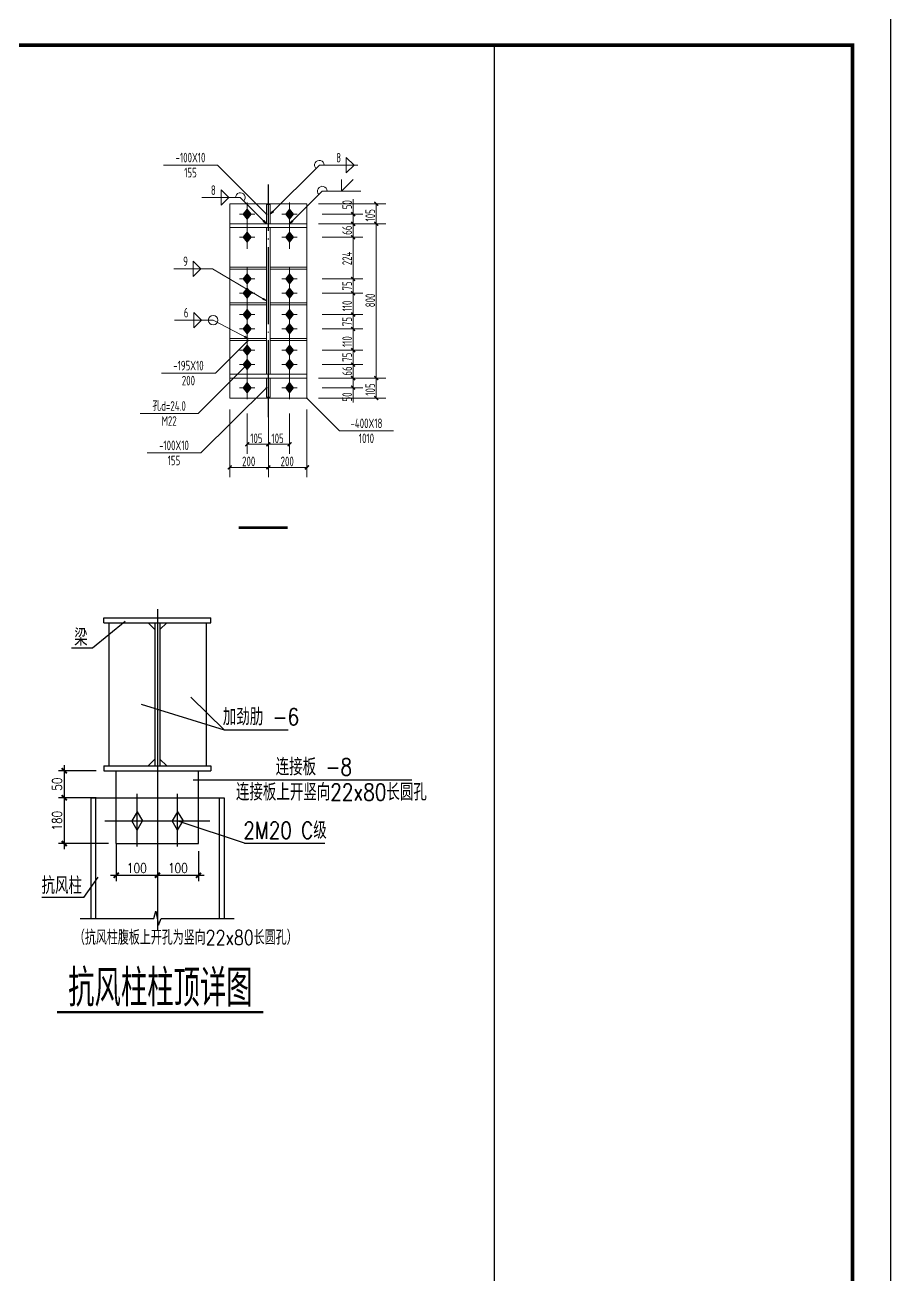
# Model space of a CAD drawing. Extents: x 95752 to 843522, y -411933 to 75567.
# Drawn here: x 243202 to 265683, y -42785 to -10328 of the extents above; entities that cross this region are included whole.
import ezdxf
from ezdxf.enums import TextEntityAlignment as Align

# ---------------------------------------------------------------- set-up
doc = ezdxf.new("R2010")
doc.units = 0
doc.header["$LTSCALE"] = 1000
doc.header["$MEASUREMENT"] = 0
for name, pattern in [('ACAD_ISO02W100', [15, 12, -3]), ('ACAD_ISO04W100', [30, 24, -3, 0, -3]), ('DOTE', [2.42, 2, -0.2, 0.02, -0.2])]:
    doc.linetypes.add(name, pattern=pattern)
for name, color, linetype, lineweight in [('10', 7, 'Continuous', 18), ('20', 2, 'Continuous', 20), ('DIM', 3, 'Continuous', 20), ('尺寸标注', 9, 'Continuous', 18), ('焊缝标注', 9, 'Continuous', 18), ('细实线', 3, 'Continuous', 0), ('螺栓孔标注', 9, 'Continuous', 18), ('钢板标注', 9, 'Continuous', 18)]:
    doc.layers.add(name, color=color, linetype=linetype, lineweight=lineweight)
for name, color, linetype in [('DIM_SYMB', 3, 'Continuous'), ('DOTE', 1, 'Continuous'), ('PUB_DIM', 3, 'Continuous'), ('PUB_TITLE', 4, 'Continuous'), ('TDB_中实线', 7, 'Continuous'), ('TDB_中心线', 9, 'ACAD_ISO04W100'), ('TDB_文字', 7, 'Continuous'), ('TDB_细实线', 3, 'Continuous'), ('TDB_虚线', 2, 'ACAD_ISO02W100')]:
    doc.layers.add(name, color=color, linetype=linetype)
doc.styles.add('FromPkpm', font='Pkpmeng', dxfattribs={"width": 0.7, "bigfont": 'Pkpmchn'})
doc.styles.add('HZTXT', font='romans.shx', dxfattribs={"width": 0.7, "bigfont": 'hzdx.shx'})
doc.styles.add('TDB-HZDX', font='txt4.shx', dxfattribs={"width": 0.8, "bigfont": 'hztxt.shx'})
doc.styles.add('TDB_文字', font='txt.shx', dxfattribs={"width": 0.8, "bigfont": 'tssdchn.shx'})
doc.dimstyles.new('TDB_标准', dxfattribs={"dimtxt": 250, "dimasz": 130, "dimexe": 150, "dimexo": 200, "dimgap": 60, "dimtad": 1, "dimdec": 0, "dimzin": 0, "dimdsep": 46, "dimtxsty": 'TDB-HZDX', "dimblk1": 'ARCHTICK', "dimblk2": 'ARCHTICK', "dimsah": 1, "dimcen": 0.1, "dimdle": 150, "dimclrd": 3, "dimclre": 3, "dimclrt": 7, "dimadec": 0, "dimazin": 0, "dimtfac": 0.828571, "dimtdec": 0, "dimtofl": 0, "dimtmove": 0, "dimatfit": 3, "dimldrblk": 'ARCHTICK', "dimfxl": 1, "dimtolj": 1, "dimtzin": 5, "dimarcsym": 0})

# ---------------------------------------------------------------- blocks, each defined once
blk = doc.blocks.new('_ArchTick')
at = {"color": 0, "linetype": 'ByBlock', "const_width": 0.4}
blk.add_lwpolyline([(-0.5, -0.5), (0.5, 0.5)], dxfattribs=at)
blk = doc.blocks.new('*D17')
at = {"layer": 'Defpoints', "color": 0, "transparency": 16777216}
for p in [(245251, -29693), (244220, -30394), (244908, -30394)]:
    blk.add_point(p, dxfattribs=at)
at = {"layer": 'DIM', "color": 3, "lineweight": -2, "transparency": 16777216}
for p, q in [((245051, -29693), (244070, -29693)), ((244220, -29543), (244220, -30544)), ((244708, -30394), (244070, -30394))]:
    blk.add_line(p, q, dxfattribs=at)
at = {"layer": 'DIM', "color": 3, "lineweight": -2, "transparency": 16777216, "xscale": 130, "yscale": 130, "zscale": 130}
for p, rotation in [((244220, -29693), 90), ((244220, -30394), 270)]:
    blk.add_blockref('_ArchTick', p, dxfattribs=dict(at, rotation=rotation))
at = {"layer": 'DIM', "color": 7, "transparency": 16777216, "insert": (244035, -30043), "char_height": 250, "attachment_point": 5, "rotation": 90, "style": 'TDB-HZDX'}
blk.add_mtext('\\A1;50', dxfattribs=at)
blk = doc.blocks.new('*D18')
at = {"layer": 'Defpoints', "color": 0, "transparency": 16777216}
for p in [(245251, -30394), (244220, -31582), (245570, -31582)]:
    blk.add_point(p, dxfattribs=at)
at = {"layer": 'DIM', "color": 3, "lineweight": -2, "transparency": 16777216}
for p, q in [((245051, -30394), (244070, -30394)), ((244220, -30244), (244220, -31732)), ((245370, -31582), (244070, -31582))]:
    blk.add_line(p, q, dxfattribs=at)
at = {"layer": 'DIM', "color": 3, "lineweight": -2, "transparency": 16777216, "xscale": 130, "yscale": 130, "zscale": 130}
for p, rotation in [((244220, -30394), 90), ((244220, -31582), 270)]:
    blk.add_blockref('_ArchTick', p, dxfattribs=dict(at, rotation=rotation))
at = {"layer": 'DIM', "color": 7, "transparency": 16777216, "insert": (244035, -30988), "char_height": 250, "attachment_point": 5, "rotation": 90, "style": 'TDB-HZDX'}
blk.add_mtext('\\A1;180', dxfattribs=at)
blk = doc.blocks.new('*D19')
at = {"layer": 'Defpoints', "color": 0, "transparency": 16777216}
for p in [(245570, -31373), (246638, -31582), (246638, -32405)]:
    blk.add_point(p, dxfattribs=at)
at = {"layer": 'DIM', "color": 3, "lineweight": -2, "transparency": 16777216}
for p, q in [((245570, -31573), (245570, -32555)), ((246638, -31782), (246638, -32555)), ((245420, -32405), (246788, -32405))]:
    blk.add_line(p, q, dxfattribs=at)
at = {"layer": 'DIM', "color": 3, "lineweight": -2, "transparency": 16777216, "xscale": 130, "yscale": 130, "zscale": 130, "rotation": 180}
blk.add_blockref('_ArchTick', (245570, -32405), dxfattribs=at)
at = {"layer": 'DIM', "color": 3, "lineweight": -2, "transparency": 16777216, "xscale": 130, "yscale": 130, "zscale": 130}
blk.add_blockref('_ArchTick', (246638, -32405), dxfattribs=at)
at = {"layer": 'DIM', "color": 7, "transparency": 16777216, "insert": (246104, -32220), "char_height": 250, "attachment_point": 5, "style": 'TDB-HZDX'}
blk.add_mtext('\\A1;100', dxfattribs=at)
blk = doc.blocks.new('*D20')
at = {"layer": 'Defpoints', "color": 0, "transparency": 16777216}
for p in [(246638, -31373), (247707, -31582), (247707, -32405)]:
    blk.add_point(p, dxfattribs=at)
at = {"layer": 'DIM', "color": 3, "lineweight": -2, "transparency": 16777216}
for p, q in [((246638, -31573), (246638, -32555)), ((247707, -31782), (247707, -32555)), ((246488, -32405), (247857, -32405))]:
    blk.add_line(p, q, dxfattribs=at)
at = {"layer": 'DIM', "color": 3, "lineweight": -2, "transparency": 16777216, "xscale": 130, "yscale": 130, "zscale": 130, "rotation": 180}
blk.add_blockref('_ArchTick', (246638, -32405), dxfattribs=at)
at = {"layer": 'DIM', "color": 3, "lineweight": -2, "transparency": 16777216, "xscale": 130, "yscale": 130, "zscale": 130}
blk.add_blockref('_ArchTick', (247707, -32405), dxfattribs=at)
at = {"layer": 'DIM', "color": 7, "transparency": 16777216, "insert": (247173, -32220), "char_height": 250, "attachment_point": 5, "style": 'TDB-HZDX'}
blk.add_mtext('\\A1;100', dxfattribs=at)

msp = doc.modelspace()

# ---------------------------------------------------------------- hatches: boundary and pattern name
at = {"layer": '10'}
for points in [[(248969.5, -15110.3), (248869.5, -15240.3), (248969.5, -15370.3), (249069.5, -15240.3)], [(250069.5, -15110.3), (249969.5, -15240.3), (250069.5, -15370.3), (250169.5, -15240.3)], [(248969.5, -15710.3), (248869.5, -15840.3), (248969.5, -15970.3), (249069.5, -15840.3)], [(250069.5, -15710.3), (249969.5, -15840.3), (250069.5, -15970.3), (250169.5, -15840.3)], [(248969.5, -16790.3), (248869.5, -16920.3), (248969.5, -17050.3), (249069.5, -16920.3)], [(250069.5, -16790.3), (249969.5, -16920.3), (250069.5, -17050.3), (250169.5, -16920.3)], [(248969.5, -17165.3), (248869.5, -17295.3), (248969.5, -17425.3), (249069.5, -17295.3)], [(250069.5, -17165.3), (249969.5, -17295.3), (250069.5, -17425.3), (250169.5, -17295.3)], [(248969.5, -17715.3), (248869.5, -17845.3), (248969.5, -17975.3), (249069.5, -17845.3)], [(250069.5, -17715.3), (249969.5, -17845.3), (250069.5, -17975.3), (250169.5, -17845.3)], [(248969.5, -18090.3), (248869.5, -18220.3), (248969.5, -18350.3), (249069.5, -18220.3)], [(250069.5, -18090.3), (249969.5, -18220.3), (250069.5, -18350.3), (250169.5, -18220.3)], [(248969.5, -18640.3), (248869.5, -18770.3), (248969.5, -18900.3), (249069.5, -18770.3)], [(250069.5, -18640.3), (249969.5, -18770.3), (250069.5, -18900.3), (250169.5, -18770.3)], [(248969.5, -19015.3), (248869.5, -19145.3), (248969.5, -19275.3), (249069.5, -19145.3)], [(250069.5, -19015.3), (249969.5, -19145.3), (250069.5, -19275.3), (250169.5, -19145.3)], [(248969.5, -19615.3), (248869.5, -19745.3), (248969.5, -19875.3), (249069.5, -19745.3)], [(250069.5, -19615.3), (249969.5, -19745.3), (250069.5, -19875.3), (250169.5, -19745.3)]]:
    msp.add_hatch(color=1, dxfattribs=at).paths.add_polyline_path(points)
at = {"layer": '焊缝标注'}
for points in [[(249569.5, -15240.3), (249650.8, -15180.2), (249629.6, -15159)], [(249469.5, -15490.3), (249409.4, -15408.9), (249388.2, -15430.1)], [(250069.5, -15490.3), (250150.8, -15430.2), (250129.6, -15409)], [(249469.5, -17492.8), (249391.2, -17428.7), (249375.8, -17454.5)], [(248994.5, -18470.3), (248912.9, -18410.5), (248898.9, -18437)]]:
    msp.add_hatch(color=0, dxfattribs=at).paths.add_polyline_path(points)
at = {"layer": '螺栓孔标注'}
h = msp.add_hatch(color=0, dxfattribs=at)
edge = h.paths.add_edge_path()
edge.add_arc((248969.5, -19145.3), 10, 0, 360)
at = {"layer": '钢板标注'}
h = msp.add_hatch(color=0, dxfattribs=at)
edge = h.paths.add_edge_path()
edge.add_arc((249469.5, -15240.3), 10, 0, 360)
h = msp.add_hatch(color=0, dxfattribs=at)
edge = h.paths.add_edge_path()
edge.add_arc((248994.5, -18520.3), 10, 0, 360)
h = msp.add_hatch(color=0, dxfattribs=at)
edge = h.paths.add_edge_path()
edge.add_arc((249469.5, -19745.3), 10, 0, 360)
h = msp.add_hatch(color=0, dxfattribs=at)
edge = h.paths.add_edge_path()
edge.add_arc((250519.5, -20015.3), 10, 0, 360)

# ---------------------------------------------------------------- linework, layer by layer
at = {"color": 2}
msp.add_lwpolyline([(255382.8, -92953.3), (264682.8, -92953.3), (264682.8, -10853.3), (255382.8, -10853.3)], close=True, dxfattribs=at)
at = {"color": 0, "linetype": 'ByBlock', "const_width": 40}
for points in [[(252369.5, -15020.3), (252269.5, -14920.3)], [(251769.5, -15290.3), (251669.5, -15190.3)], [(251769.5, -15540.3), (251669.5, -15440.3)], [(251669.5, -15440.3), (251769.5, -15540.3)], [(252269.5, -15440.3), (252369.5, -15540.3)], [(252369.5, -15540.3), (252269.5, -15440.3)], [(251769.5, -15890.3), (251669.5, -15790.3)], [(251669.5, -15790.3), (251769.5, -15890.3)], [(251669.5, -16870.3), (251769.5, -16970.3)], [(251769.5, -16970.3), (251669.5, -16870.3)], [(251669.5, -17245.3), (251769.5, -17345.3)], [(251769.5, -17345.3), (251669.5, -17245.3)], [(251669.5, -17795.3), (251769.5, -17895.3)], [(251769.5, -17895.3), (251669.5, -17795.3)], [(251669.5, -18170.3), (251769.5, -18270.3)], [(251769.5, -18270.3), (251669.5, -18170.3)], [(251669.5, -18720.3), (251769.5, -18820.3)], [(251769.5, -18820.3), (251669.5, -18720.3)], [(251669.5, -19095.3), (251769.5, -19195.3)], [(251769.5, -19195.3), (251669.5, -19095.3)], [(251669.5, -19445.3), (251769.5, -19545.3)], [(251769.5, -19545.3), (251669.5, -19445.3)], [(252269.5, -19445.3), (252369.5, -19545.3)], [(252369.5, -19545.3), (252269.5, -19445.3)], [(251669.5, -19695.3), (251769.5, -19795.3)], [(252269.5, -19965.3), (252369.5, -20065.3)], [(249019.5, -21165.3), (248919.5, -21265.3)], [(249569.5, -21165.3), (249469.5, -21265.3)], [(249469.5, -21265.3), (249569.5, -21165.3)], [(250019.5, -21265.3), (250119.5, -21165.3)], [(248569.5, -21765.3), (248469.5, -21865.3)], [(249569.5, -21765.3), (249469.5, -21865.3)], [(249469.5, -21865.3), (249569.5, -21765.3)], [(250469.5, -21865.3), (250569.5, -21765.3)]]:
    msp.add_lwpolyline(points, dxfattribs=at)
at = {"layer": '10', "color": 9, "ltscale": 100}
for p, q in [((249169.5, -15240.3), (248769.5, -15240.3)), ((248969.5, -14940.3), (248969.5, -15540.3)), ((250269.5, -15240.3), (249869.5, -15240.3)), ((250069.5, -14940.3), (250069.5, -15540.3)), ((248969.5, -15540.3), (248969.5, -16140.3)), ((250069.5, -15540.3), (250069.5, -16140.3)), ((249169.5, -15840.3), (248769.5, -15840.3)), ((250269.5, -15840.3), (249869.5, -15840.3)), ((248969.5, -16620.3), (248969.5, -17220.3)), ((250069.5, -16620.3), (250069.5, -17220.3)), ((249169.5, -16920.3), (248769.5, -16920.3)), ((248969.5, -16995.3), (248969.5, -17595.3)), ((250269.5, -16920.3), (249869.5, -16920.3)), ((250069.5, -16995.3), (250069.5, -17595.3)), ((249169.5, -17295.3), (248769.5, -17295.3)), ((250269.5, -17295.3), (249869.5, -17295.3)), ((249169.5, -17845.3), (248769.5, -17845.3)), ((248969.5, -17545.3), (248969.5, -18145.3)), ((250269.5, -17845.3), (249869.5, -17845.3)), ((250069.5, -17545.3), (250069.5, -18145.3)), ((248969.5, -17920.3), (248969.5, -18520.3)), ((250069.5, -17920.3), (250069.5, -18520.3)), ((249169.5, -18220.3), (248769.5, -18220.3)), ((248969.5, -18470.3), (248969.5, -19070.3)), ((250269.5, -18220.3), (249869.5, -18220.3)), ((250069.5, -18470.3), (250069.5, -19070.3)), ((249169.5, -18770.3), (248769.5, -18770.3)), ((250269.5, -18770.3), (249869.5, -18770.3)), ((249169.5, -19145.3), (248769.5, -19145.3)), ((248969.5, -18845.3), (248969.5, -19445.3)), ((250269.5, -19145.3), (249869.5, -19145.3)), ((250069.5, -18845.3), (250069.5, -19445.3)), ((248969.5, -19445.3), (248969.5, -20045.3)), ((250069.5, -19445.3), (250069.5, -20045.3)), ((249169.5, -19745.3), (248769.5, -19745.3)), ((250269.5, -19745.3), (249869.5, -19745.3))]:
    msp.add_line(p, q, dxfattribs=at)
at = {"layer": '10', "color": 1, "linetype": 'Continuous'}
for points in [[(248969.5, -15110.3), (248869.5, -15240.3), (248969.5, -15370.3), (249069.5, -15240.3)], [(250069.5, -15110.3), (249969.5, -15240.3), (250069.5, -15370.3), (250169.5, -15240.3)], [(248969.5, -15710.3), (248869.5, -15840.3), (248969.5, -15970.3), (249069.5, -15840.3)], [(250069.5, -15710.3), (249969.5, -15840.3), (250069.5, -15970.3), (250169.5, -15840.3)], [(248969.5, -16790.3), (248869.5, -16920.3), (248969.5, -17050.3), (249069.5, -16920.3)], [(250069.5, -16790.3), (249969.5, -16920.3), (250069.5, -17050.3), (250169.5, -16920.3)], [(248969.5, -17165.3), (248869.5, -17295.3), (248969.5, -17425.3), (249069.5, -17295.3)], [(250069.5, -17165.3), (249969.5, -17295.3), (250069.5, -17425.3), (250169.5, -17295.3)], [(248969.5, -17715.3), (248869.5, -17845.3), (248969.5, -17975.3), (249069.5, -17845.3)], [(250069.5, -17715.3), (249969.5, -17845.3), (250069.5, -17975.3), (250169.5, -17845.3)], [(248969.5, -18090.3), (248869.5, -18220.3), (248969.5, -18350.3), (249069.5, -18220.3)], [(250069.5, -18090.3), (249969.5, -18220.3), (250069.5, -18350.3), (250169.5, -18220.3)], [(248969.5, -18640.3), (248869.5, -18770.3), (248969.5, -18900.3), (249069.5, -18770.3)], [(250069.5, -18640.3), (249969.5, -18770.3), (250069.5, -18900.3), (250169.5, -18770.3)], [(248969.5, -19015.3), (248869.5, -19145.3), (248969.5, -19275.3), (249069.5, -19145.3)], [(250069.5, -19015.3), (249969.5, -19145.3), (250069.5, -19275.3), (250169.5, -19145.3)], [(248969.5, -19615.3), (248869.5, -19745.3), (248969.5, -19875.3), (249069.5, -19745.3)], [(250069.5, -19615.3), (249969.5, -19745.3), (250069.5, -19875.3), (250169.5, -19745.3)]]:
    msp.add_lwpolyline(points, close=True, dxfattribs=at)
at = {"layer": '10', "color": 3, "ltscale": 100}
for points in [[(250519.5, -15490.3), (248519.5, -15490.3)], [(248519.5, -15490.3), (248519.5, -15590.3)], [(250519.5, -15590.3), (250519.5, -15490.3)], [(248519.5, -15590.3), (250519.5, -15590.3)], [(249469.5, -19395.3), (249469.5, -15590.3)], [(249569.5, -19395.3), (249569.5, -15590.3)], [(250519.5, -19395.3), (248519.5, -19395.3)], [(248519.5, -19395.3), (248519.5, -19495.3)], [(250519.5, -19495.3), (250519.5, -19395.3)], [(248519.5, -19495.3), (250519.5, -19495.3)]]:
    msp.add_lwpolyline(points, dxfattribs=at)
at = {"layer": '20', "ltscale": 100}
for points in [[(250519.5, -14970.3), (248519.5, -14970.3)], [(248519.5, -14970.3), (248519.5, -20015.3)], [(249569.5, -14990.3), (249469.5, -14990.3)], [(249469.5, -14990.3), (249469.5, -15490.3)], [(249569.5, -15490.3), (249569.5, -14990.3)], [(250519.5, -20015.3), (250519.5, -14970.3)], [(249469.5, -15490.3), (249569.5, -15490.3)], [(248519.5, -16670.3), (248519.5, -16620.3)], [(248519.5, -16620.3), (249469.5, -16620.3)], [(249469.5, -16670.3), (248519.5, -16670.3)], [(249469.5, -16620.3), (249469.5, -16670.3)], [(250519.5, -16620.3), (249569.5, -16620.3)], [(249569.5, -16620.3), (249569.5, -16670.3)], [(249569.5, -16670.3), (250519.5, -16670.3)], [(250519.5, -16670.3), (250519.5, -16620.3)], [(248519.5, -17595.3), (248519.5, -17545.3)], [(248519.5, -17545.3), (249469.5, -17545.3)], [(249469.5, -17595.3), (248519.5, -17595.3)], [(249469.5, -17545.3), (249469.5, -17595.3)], [(250519.5, -17545.3), (249569.5, -17545.3)], [(249569.5, -17545.3), (249569.5, -17595.3)], [(249569.5, -17595.3), (250519.5, -17595.3)], [(250519.5, -17595.3), (250519.5, -17545.3)], [(248519.5, -18520.3), (248519.5, -18470.3)], [(248519.5, -18470.3), (249469.5, -18470.3)], [(249469.5, -18470.3), (249469.5, -18520.3)], [(250519.5, -18470.3), (249569.5, -18470.3)], [(249569.5, -18470.3), (249569.5, -18520.3)], [(250519.5, -18520.3), (250519.5, -18470.3)], [(249469.5, -18520.3), (248519.5, -18520.3)], [(249569.5, -18520.3), (250519.5, -18520.3)], [(249469.5, -19495.3), (249569.5, -19495.3)], [(249469.5, -19995.3), (249469.5, -19495.3)], [(249569.5, -19495.3), (249569.5, -19995.3)], [(248519.5, -20015.3), (250519.5, -20015.3)], [(249569.5, -19995.3), (249469.5, -19995.3)]]:
    msp.add_lwpolyline(points, dxfattribs=at)
at = {"layer": 'DIM_SYMB', "color": 2, "const_width": 70}
msp.add_lwpolyline([(248749.4, -23382.5), (250023.4, -23382.5)], dxfattribs=at)
at = {"layer": 'DOTE', "linetype": 'DOTE'}
msp.add_line((249519.5, -20515.3), (249519.5, -14470.3), dxfattribs=at)
at = {"layer": 'PUB_DIM', "const_width": 60}
msp.add_lwpolyline([(244035.4, -35961.2), (249390.6, -35961.2)], dxfattribs=at)
at = {"layer": 'PUB_TITLE'}
msp.add_lwpolyline([(146782.8, -93953.3), (265682.8, -93953.3), (265682.8, -9853.3), (146782.8, -9853.3)], close=True, dxfattribs=at)
at = {"layer": 'PUB_TITLE', "const_width": 100}
msp.add_lwpolyline([(149282.8, -92953.3), (264682.8, -92953.3), (264682.8, -10853.3), (149282.8, -10853.3)], close=True, dxfattribs=at)
at = {"layer": 'TDB_中实线'}
for p, q in [((245250.7, -25722.4), (248026.1, -25722.4)), ((245250.7, -25847.4), (245250.7, -25722.4)), ((245250.7, -25847.4), (248026.1, -25847.4)), ((245375.7, -25847.4), (245375.7, -29568.4)), ((246575.9, -26027.3), (246396.1, -25847.4)), ((246575.9, -25847.4), (246575.9, -29568.4)), ((246700.9, -25847.4), (246700.9, -29568.4)), ((246700.9, -26027.3), (246880.8, -25847.4)), ((247901.1, -25847.4), (247901.1, -29568.4)), ((248026.1, -25847.4), (248026.1, -25722.4)), ((246575.9, -29388.6), (246396.1, -29568.4)), ((246700.9, -29388.6), (246880.8, -29568.4)), ((245250.7, -29568.4), (248026.1, -29568.4)), ((245250.7, -29568.4), (245250.7, -29693.4)), ((245250.7, -29693.4), (248026.1, -29693.4)), ((245569.8, -31582.4), (245569.8, -29693.4)), ((247707.1, -31582.4), (247707.1, -29693.4)), ((248026.1, -29568.4), (248026.1, -29693.4)), ((244907.8, -30393.5), (244907.8, -33528.3)), ((244907.8, -30393.5), (245569.8, -30393.5)), ((245032.8, -30393.5), (245032.8, -33528.3)), ((247707.1, -30393.5), (248369, -30393.5)), ((248244, -30393.5), (248244, -33528.3)), ((248369, -30393.5), (248369, -33528.3)), ((246113.3, -30757.6), (245972.2, -30996.8)), ((246113.3, -30757.6), (246254.4, -30996.8)), ((247163.5, -30757.6), (247022.4, -30996.8)), ((247163.5, -30757.6), (247304.7, -30996.8)), ((246113.3, -31236.1), (245972.2, -30996.8)), ((246113.3, -31236.1), (246254.4, -30996.8)), ((247163.5, -31236.1), (247022.4, -30996.8)), ((247163.5, -31236.1), (247304.7, -30996.8)), ((245569.8, -31582.4), (247707.1, -31582.4))]:
    msp.add_line(p, q, dxfattribs=at)
at = {"layer": 'TDB_中心线', "ltscale": 30}
for p, q in [((246638.4, -25500.1), (246638.4, -33820.2)), ((246113.3, -31659.8), (246113.3, -30295.6)), ((247163.5, -31659.8), (247163.5, -30295.6)), ((245275.4, -30996.8), (248001.4, -30996.8))]:
    msp.add_line(p, q, dxfattribs=at)
at = {"layer": 'TDB_细实线'}
for p, q in [((244950.8, -26504.4), (245800.1, -25806.5)), ((244406.9, -26504.4), (244950.8, -26504.4)), ((247508, -27785.8), (248368.5, -28627.5)), ((246218.9, -27960.4), (248368.5, -28627.5)), ((248368.5, -28627.5), (250034.2, -28627.5)), ((247563.5, -29929.2), (253240, -29929.2)), ((248900.9, -31574.4), (247201.2, -31012.1)), ((248900.9, -31574.4), (250988, -31574.4)), ((244730.8, -32984.1), (245099.4, -32453.6)), ((244730.8, -32984.1), (243638.3, -32984.1)), ((246544, -33528.3), (246602.5, -33339.2)), ((246602.5, -33339.2), (246666.3, -33700.2)), ((244634.4, -33528.3), (246544, -33528.3)), ((246666.3, -33700.2), (246736.5, -33529.4)), ((246736.5, -33529.4), (248635.8, -33529.4))]:
    msp.add_line(p, q, dxfattribs=at)
at = {"layer": 'TDB_虚线', "ltscale": 300}
msp.add_line((245569.8, -30393.5), (247707.1, -30393.5), dxfattribs=at)
at = {"layer": '尺寸标注', "color": 0, "linetype": 'Continuous', "lineweight": 18}
for p, q in [((251719.5, -15240.3), (251719.5, -14851.4)), ((250819.5, -14970.3), (252569.5, -14970.3)), ((250919.5, -15240.3), (251969.5, -15240.3)), ((251719.5, -15490.3), (251719.5, -15240.3)), ((252319.5, -15490.3), (252319.5, -14970.3)), ((250819.5, -15490.3), (252569.5, -15490.3)), ((250819.5, -15490.3), (252569.5, -15490.3)), ((250919.5, -15490.3), (251969.5, -15490.3)), ((250919.5, -15490.3), (251969.5, -15490.3)), ((251719.5, -15840.3), (251719.5, -15490.3)), ((252319.5, -19495.3), (252319.5, -15490.3)), ((250919.5, -15840.3), (251969.5, -15840.3)), ((250919.5, -15840.3), (251969.5, -15840.3)), ((251719.5, -16920.3), (251719.5, -15840.3)), ((250919.5, -16920.3), (251969.5, -16920.3)), ((250919.5, -16920.3), (251969.5, -16920.3)), ((251719.5, -17295.3), (251719.5, -16920.3)), ((250919.5, -17295.3), (251969.5, -17295.3)), ((250919.5, -17295.3), (251969.5, -17295.3)), ((251719.5, -17845.3), (251719.5, -17295.3)), ((250919.5, -17845.3), (251969.5, -17845.3)), ((250919.5, -17845.3), (251969.5, -17845.3)), ((251719.5, -18220.3), (251719.5, -17845.3)), ((250919.5, -18220.3), (251969.5, -18220.3)), ((250919.5, -18220.3), (251969.5, -18220.3)), ((251719.5, -18770.3), (251719.5, -18220.3)), ((250919.5, -18770.3), (251969.5, -18770.3)), ((250919.5, -18770.3), (251969.5, -18770.3)), ((251719.5, -19145.3), (251719.5, -18770.3)), ((250919.5, -19145.3), (251969.5, -19145.3)), ((250919.5, -19145.3), (251969.5, -19145.3)), ((251719.5, -19495.3), (251719.5, -19145.3)), ((250819.5, -19495.3), (252569.5, -19495.3)), ((250819.5, -19495.3), (252569.5, -19495.3)), ((250919.5, -19495.3), (251969.5, -19495.3)), ((250919.5, -19495.3), (251969.5, -19495.3)), ((250919.5, -19745.3), (251969.5, -19745.3)), ((251719.5, -19495.3), (251719.5, -19745.3)), ((251719.5, -19745.3), (251719.5, -20134.1)), ((252319.5, -20015.3), (252319.5, -19495.3)), ((250819.5, -20015.3), (252569.5, -20015.3)), ((248519.5, -20315.3), (248519.5, -22065.3)), ((248969.5, -20415.3), (248969.5, -21465.3)), ((249519.5, -20315.3), (249519.5, -22065.3)), ((249519.5, -20315.3), (249519.5, -22065.3)), ((249519.5, -20415.3), (249519.5, -21465.3)), ((249519.5, -20415.3), (249519.5, -21465.3)), ((250069.5, -20415.3), (250069.5, -21465.3)), ((250519.5, -20315.3), (250519.5, -22065.3)), ((248969.5, -21215.3), (249519.5, -21215.3)), ((249519.5, -21215.3), (250069.5, -21215.3)), ((248519.5, -21815.3), (249519.5, -21815.3)), ((249519.5, -21815.3), (250519.5, -21815.3))]:
    msp.add_line(p, q, dxfattribs=at)
at = {"layer": '焊缝标注', "color": 0, "ltscale": 100}
for p, q in [((251542.8, -13768), (251742.8, -13968)), ((251542.8, -13968), (251542.8, -13768)), ((250842.8, -13968), (251842.8, -13968)), ((251542.8, -14168), (251742.8, -13968)), ((251542.8, -13968), (251542.8, -14168)), ((251418.3, -14642.1), (251418.3, -14342.1)), ((251418.3, -14642.1), (251718.3, -14342.1)), ((248791.4, -14810.6), (247791.4, -14810.6)), ((248491.4, -14810.6), (248291.4, -14610.6)), ((248291.4, -14810.6), (248291.4, -14610.6)), ((248491.4, -14810.6), (248291.4, -15010.6)), ((248291.4, -14810.6), (248291.4, -15010.6)), ((250918.3, -14642.1), (251918.3, -14642.1)), ((247769, -16659.4), (247569, -16459.4)), ((247569, -16659.4), (247569, -16459.4)), ((248069, -16659.4), (247069, -16659.4)), ((247769, -16659.4), (247569, -16859.4)), ((247569, -16659.4), (247569, -16859.4)), ((247785.8, -17993), (247585.8, -17793)), ((247585.8, -17993), (247585.8, -17793)), ((248085.8, -17993), (247085.8, -17993)), ((247785.8, -17993), (247585.8, -18193)), ((247585.8, -17993), (247585.8, -18193))]:
    msp.add_line(p, q, dxfattribs=at)
at = {"layer": '焊缝标注', "color": 0, "lineweight": 18, "ltscale": 100}
for p, q in [((249569.5, -15240.3), (250842.8, -13968)), ((249469.5, -15490.3), (248791.4, -14810.6)), ((250069.5, -15490.3), (250918.3, -14642.1)), ((249469.5, -17492.8), (248069, -16659.4)), ((248994.5, -18470.3), (248085.8, -17993))]:
    msp.add_line(p, q, dxfattribs=at)
at = {"layer": '焊缝标注', "color": 0, "linetype": 'Continuous'}
for points in [[(249569.5, -15240.3), (249650.8, -15180.2), (249629.6, -15159)], [(249469.5, -15490.3), (249409.4, -15408.9), (249388.2, -15430.1)], [(250069.5, -15490.3), (250150.8, -15430.2), (250129.6, -15409)], [(249469.5, -17492.8), (249391.2, -17428.7), (249375.8, -17454.5)], [(248994.5, -18470.3), (248912.9, -18410.5), (248898.9, -18437)]]:
    msp.add_lwpolyline(points, close=True, dxfattribs=at)
at = {"layer": '焊缝标注', "color": 0, "ltscale": 100}
msp.add_circle((248085.8, -17993), 125, dxfattribs=at)
for centre, start, end in [((250842.8, -13968), 0, 224.97719), ((250918.3, -14642.1), 0, 224.97719), ((248791.4, -14810.6), 314.93155, 180)]:
    msp.add_arc(centre, 125, start, end, dxfattribs=at)
at = {"layer": '螺栓孔标注', "color": 0, "ltscale": 100}
for p, q in [((248969.5, -19145.3), (247694.1, -20415.5)), ((247694.1, -20415.5), (246194.1, -20415.5))]:
    msp.add_line(p, q, dxfattribs=at)
msp.add_circle((248969.5, -19145.3), 10, dxfattribs=at)
at = {"layer": '钢板标注', "color": 0, "ltscale": 100}
for p, q in [((248198.2, -13966), (246798.2, -13966)), ((249469.5, -15240.3), (248198.2, -13966)), ((248994.5, -18520.3), (248144.2, -19367.1)), ((248144.2, -19367.1), (246744.2, -19367.1)), ((249469.5, -19745.3), (247769, -21438.9)), ((250519.5, -20015.3), (251365.6, -20866.2)), ((251365.6, -20866.2), (252765.6, -20866.2)), ((247769, -21438.9), (246369, -21438.9))]:
    msp.add_line(p, q, dxfattribs=at)
for centre in [(249469.5, -15240.3), (248994.5, -18520.3), (249469.5, -19745.3), (250519.5, -20015.3)]:
    msp.add_circle(centre, 10, dxfattribs=at)

# ---------------------------------------------------------------- texts
at = {"layer": 'TDB_中实线', "style": 'TDB_文字', "width": 0.8}
msp.add_text('（抗风柱腹板上开孔为竖向22x80长圆孔）', height=375, dxfattribs=at).set_placement((244472.1, -34208.8))
at = {"layer": 'TDB_文字', "style": 'TDB-HZDX', "width": 0.8}
for s, p in [('梁', (244476.5, -26448.4)), ('加劲肋 -6', (248337.3, -28510.9)), ('连接板 -8', (249710.1, -29812.7)), ('连接板上开竖向22x80长圆孔', (248677.2, -30465.5)), ('2M20 C级', (248869.8, -31457.9)), ('抗风柱', (243631.2, -32891.6))]:
    msp.add_text(s, height=437.5, dxfattribs=at).set_placement(p)
at = {"layer": '尺寸标注', "color": 0, "style": 'FromPkpm', "width": 0.7}
for s, p in [('50', (251689.5, -15110.3)), ('105', (252289.5, -15428.8)), ('66', (251689.5, -15776.3)), ('224', (251689.5, -16565.4)), ('75', (251689.5, -17222.2)), ('110', (251689.5, -17765.5)), ('800', (252289.5, -17657.7)), ('75', (251689.5, -18147.2)), ('110', (251689.5, -18690.5)), ('75', (251689.5, -19072.2)), ('66', (251689.5, -19431.3)), ('105', (252289.5, -19953.8)), ('50', (251689.5, -20104.1))]:
    msp.add_text(s, height=250, rotation=90, dxfattribs=at).set_placement(p)
for s, p in [('105', (249049.3, -21185.3)), ('105', (249599.3, -21185.3)), ('200', (248837.7, -21785.3)), ('200', (249837.7, -21785.3))]:
    msp.add_text(s, height=250, dxfattribs=at).set_placement(p)
at = {"layer": '焊缝标注', "color": 0, "style": 'FromPkpm', "width": 0.7}
for s, p in [('8', (251342.8, -13898)), ('8', (248091.4, -14740.6)), ('9', (247369, -16589.4)), ('6', (247385.8, -17923))]:
    msp.add_text(s, height=250, dxfattribs=at).set_placement(p, align=Align.CENTER)
at = {"layer": '细实线', "style": 'HZTXT', "width": 0.75}
msp.add_text('抗风柱柱顶详图', height=960, dxfattribs=at).set_placement((246716, -35283.5), align=Align.MIDDLE)
at = {"layer": '螺栓孔标注', "color": 0, "style": 'FromPkpm', "width": 0.7}
msp.add_text('孔d=24.0', height=250, dxfattribs=at).set_placement((246944.1, -20345.5), align=Align.CENTER)
msp.add_text('M22', height=250, dxfattribs=at).set_placement((246944.1, -20485.5), align=Align.TOP_CENTER)
at = {"layer": '钢板标注', "color": 0, "style": 'FromPkpm', "width": 0.7}
for s, p in [('-100X10', (247498.2, -13896)), ('-195X10', (247444.2, -19297.1)), ('-400X18', (252065.6, -20796.2)), ('-100X10', (247069, -21368.9))]:
    msp.add_text(s, height=250, dxfattribs=at).set_placement(p, align=Align.CENTER)
for s, p in [('155', (247498.2, -14036)), ('200', (247444.2, -19437.1)), ('1010', (252065.6, -20936.2)), ('155', (247069, -21508.9))]:
    msp.add_text(s, height=250, dxfattribs=at).set_placement(p, align=Align.TOP_CENTER)

# ---------------------------------------------------------------- dimensions: what is measured, and where the dimension line sits
at = {"layer": 'DIM'}
for base, p1, p2, angle, text, picture, middle in [((244219.5, -30393.5), (245250.7, -29693.4), (244907.8, -30393.5), 90, '50', '*D17', (244034.5, -30043.5)), ((244219.5, -31582.4), (245250.7, -30393.5), (245569.8, -31582.4), 90, '180', '*D18', (244034.5, -30988)), ((246638.4, -32404.5), (245569.8, -31373.3), (246638.4, -31582.4), 180, '100', '*D19', (246104.1, -32219.5)), ((247707.1, -32404.5), (246638.4, -31373.3), (247707.1, -31582.4), 180, '100', '*D20', (247172.7, -32219.5))]:
    dim = msp.add_linear_dim(base=base, p1=p1, p2=p2, angle=angle, text=text, dimstyle='TDB_标准', dxfattribs=at)
    dim.commit()
    dim.dimension.update_dxf_attribs({"geometry": picture, "text_midpoint": middle})

doc.saveas('drawing.dxf')
